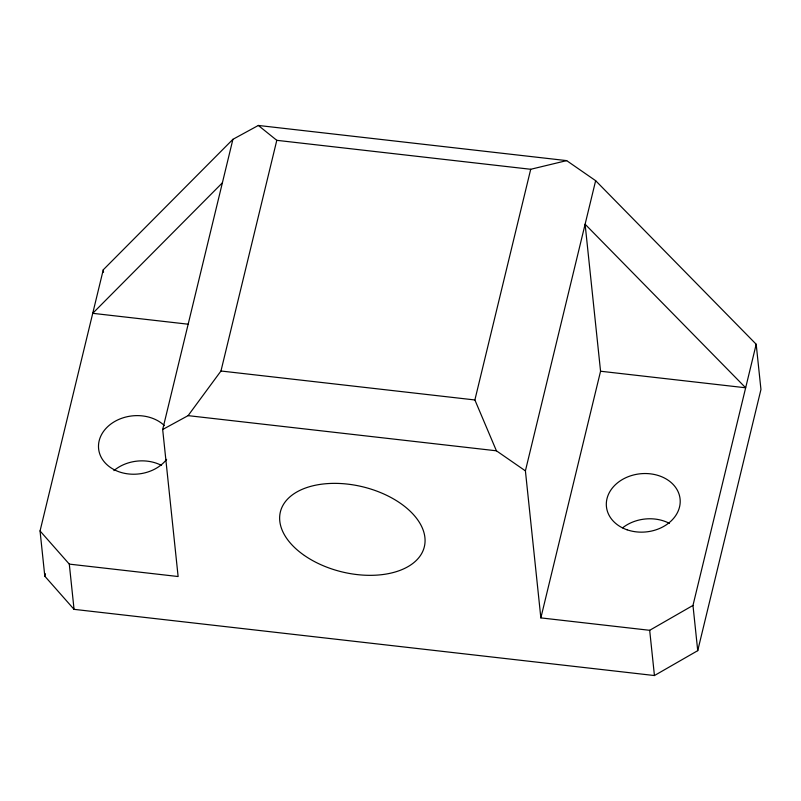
<?xml version="1.0" encoding="UTF-8"?>
<svg xmlns="http://www.w3.org/2000/svg" width="801" height="801" viewBox="0 0 801 801"><rect width="100%" height="100%" fill="white"/><g stroke="black" fill="none" stroke-linecap="round" stroke-linejoin="round"><path stroke-width="1.2" d="M40.05 530.963L103.269 269.797L232.911 139.324L258.333 125.457L566.657 160.621L595.644 180.686L756.194 344.26L760.95 389.496L697.731 650.662L654.437 675.543L74.052 609.351L44.806 576.199L40.05 530.963L69.297 564.114L74.052 609.351M44.806 576.199L45.397 573.766M69.297 564.114L178.122 576.53L162.673 429.506L232.911 139.324M162.673 429.506L188.095 415.639L220.966 371.003L276.796 140.325L258.333 125.457M756.194 344.26L692.975 605.426L649.681 630.307L540.855 617.891L525.406 470.868L496.42 450.803L474.883 399.959L530.713 169.281L566.657 160.621M525.406 470.868L595.644 180.686M540.855 617.891L600.56 371.233L585.11 224.22L745.661 387.784L600.56 371.233M222.368 182.848L92.726 313.321L188.215 324.215M276.796 140.325L530.713 169.281M220.966 371.003L474.883 399.959M188.095 415.639L496.42 450.803M692.975 605.426L697.731 650.662M649.681 630.307L654.437 675.543M103.269 269.797L103.519 272.24M622.617 527.819A37.026 29.216 -6 0 1 669.386 523.353M113.912 470.608A37.026 29.216 -6 0 1 161.552 465.441M166.628 459.373A37.026 29.216 -6 0 1 112.27 468.645A37.026 29.216 -6 0 1 109.417 425.161A37.026 29.216 -6 0 1 164.415 425.631M304.42 555.493A74.052 43.785 13.6 0 0 423.669 549.055A74.052 43.785 13.6 0 0 328.991 483.514A74.052 43.785 13.6 0 0 304.42 555.493M627.083 529.801A37.026 29.216 -6 0 0 680.119 499.323A37.026 29.216 -6 0 0 622.577 479.399A37.026 29.216 -6 0 0 627.083 529.801"/></g></svg>
